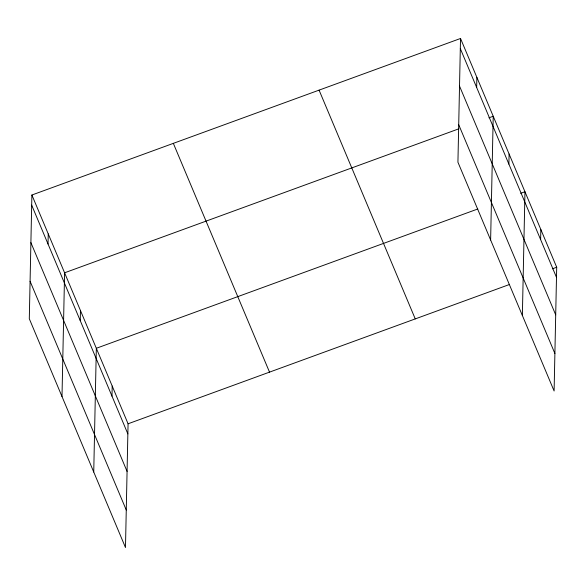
<?xml version="1.0" encoding="UTF-8"?>
<svg xmlns="http://www.w3.org/2000/svg" width="586" height="586" viewBox="0 0 586 586"><rect width="100%" height="100%" fill="white"/><g stroke="black" fill="none" stroke-linecap="round" stroke-linejoin="round"><path stroke-width="0.88" d="M31.893 195.013L29.3 318.755L125.477 547.522L128.07 423.788L31.893 195.013L460.523 38.478L556.7 267.245L554.107 390.987L457.93 162.212L460.523 38.478M48.03 244.018L48.242 233.909M61.999 396.539L64.592 272.798L458.933 128.781M80.253 320.652L80.465 310.543M93.738 472.03L96.331 348.289L477.81 208.975M111.985 396.151L112.197 386.035M476.66 87.475L476.872 77.367M490.628 239.996L493.222 116.255L488.936 117.823M508.882 164.117L509.095 154.008M522.368 315.488L524.961 191.754L520.676 193.314M540.622 239.608L540.834 229.5M128.07 423.788L509.549 284.466M552.415 268.813L556.7 267.245M460.31 48.587L556.488 277.354M459.527 86.083L555.704 314.85M458.713 124.715L554.891 353.49M319.077 90.134L415.254 318.901M173.339 143.358L269.516 372.125M31.681 205.129L127.858 433.896M30.897 242.626L127.074 471.393M30.084 281.258L126.261 510.025"/></g></svg>
